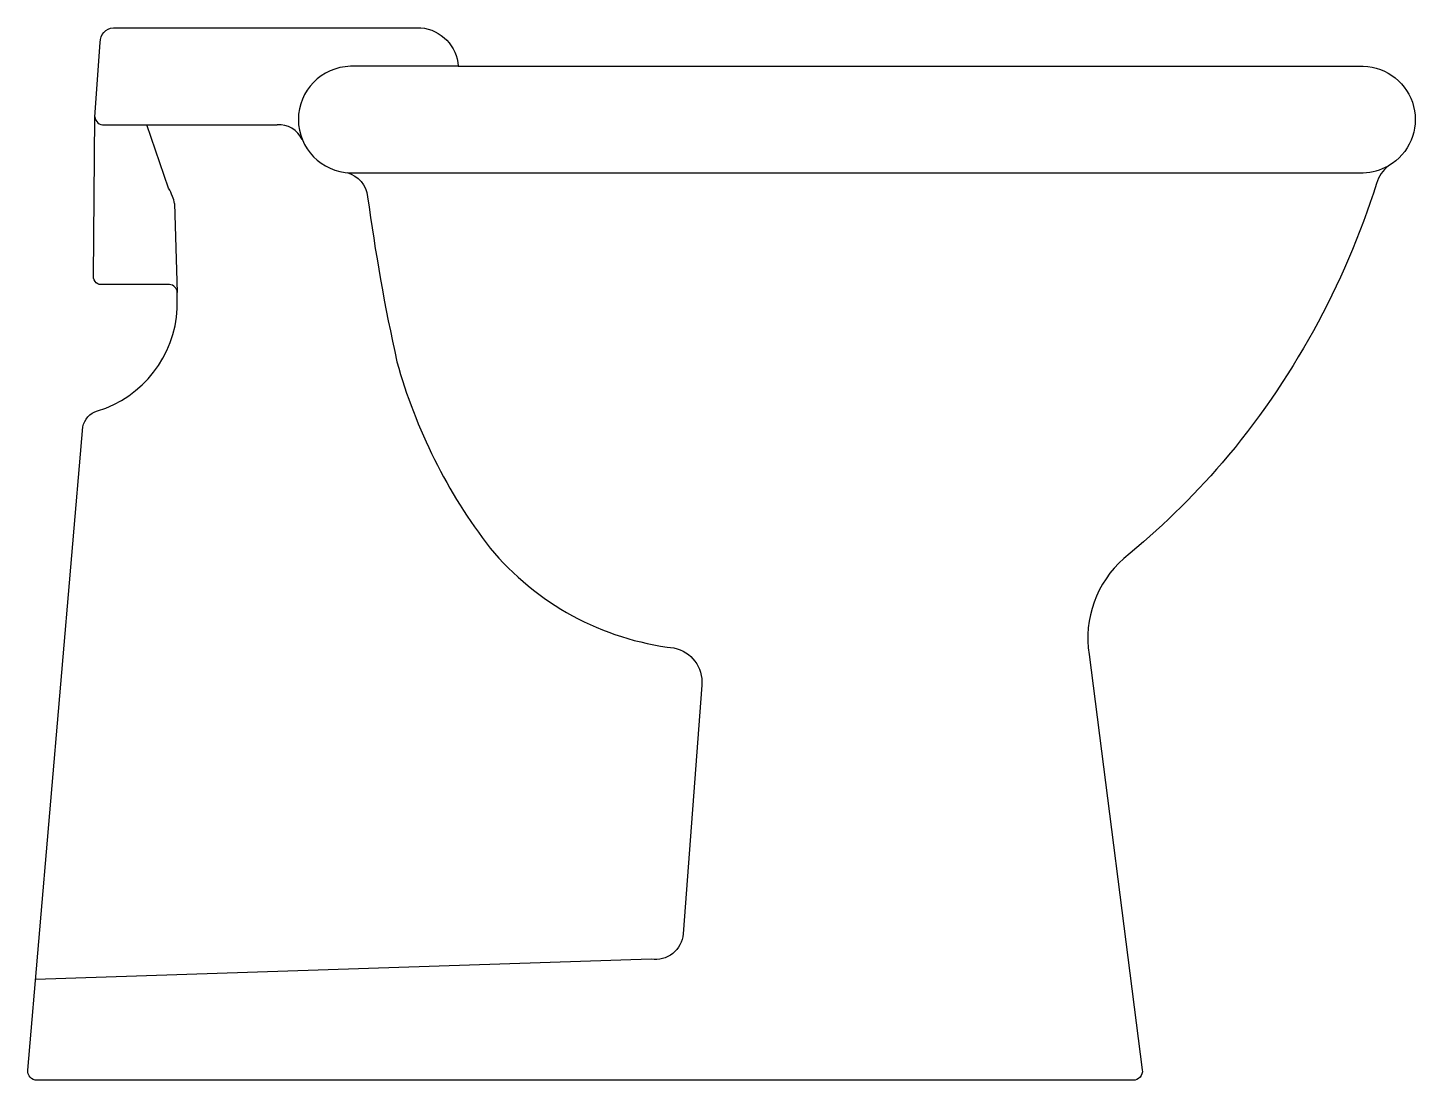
# Model space of a CAD drawing. Extents: x 0.052 to 0.58, y 0 to 0.401.
import ezdxf

# ---------------------------------------------------------------- set-up
doc = ezdxf.new("R2010")
doc.units = 0
doc.header["$LTSCALE"] = 0.5
doc.layers.get('0').update_dxf_attribs({"linetype": 'CONTINUOUS'})

msp = doc.modelspace()

# ---------------------------------------------------------------- linework, layer by layer
msp.add_lwpolyline([(0.0795762349999976, 0.3953468999999998, -0.3996145975976848), (0.0846447850000001, 0.4009223049999946), (0.2017282899999984, 0.4009223049999946, -0.3703327741337186), (0.2159202299999983, 0.3862235100000007), (0.3677233025, 0.3862235100000007), (0.5605816299999997, 0.3862235100000007, -0.7589271477745212), (0.5701850793039824, 0.348357941039076, 0.1605677876939523), (0.5656501799999987, 0.3416202700000071, -0.0999587325643621), (0.5068549999999981, 0.2351807200000025, -0.0417390044115985), (0.4693477299999991, 0.1986871599999986, 0.2567371040471246), (0.4561694999999979, 0.1621935999999948), (0.4764381979034891, 0.0039988846556938, -0.4520492335155764), (0.4729189810785783, 0), (0.0555636453463144, 0, -0.4394334035863593), (0.0520285699234933, 0.0038503743437062), (0.072987119999997, 0.2488658050000012, -0.274289217929576), (0.0785625249999988, 0.2549480650000007, 0.3145453494117738), (0.1089738249999996, 0.2939758999999995), (0.1089738249999996, 0.300058159999999, 0.3774894483135179), (0.1059326949999999, 0.3030992899999987), (0.0805899449999981, 0.3030992899999987, -0.4741697616265732), (0.077041959999999, 0.3061404199999984), (0.0775488149999983, 0.36696302)], format="xyb", close=True)
for points in [[(0.2159202299999983, 0.3862235100000007), (0.1748649749999984, 0.3862235100000007, 0.9762504205516759), (0.1748649749999984, 0.345675110000002), (0.3677233025, 0.345675110000002), (0.5605816299999997, 0.345675110000002, 0.1248336520590168), (0.5701850793039824, 0.348357941039076, 0.1248336520590168)], [(0.1735893692155273, 0.3457460267128596, -0.3080569418454479), (0.181454089999999, 0.3365517200000028, 0.0212025853110088), (0.1926048999999992, 0.2737017000000037, 0.0972482392667134), (0.2280847499999989, 0.2027420000000006, 0.1925818948671668), (0.2980508138895566, 0.1646730210043685, -0.3841774623741889), (0.3086746950000006, 0.1505359350000006), (0.3015787249999988, 0.0557540499999973, -0.4400335789392614), (0.2894142049999999, 0.0461238049999935), (0.0549820745646556, 0.0383782500296661, 0.5726557760572227)]]:
    msp.add_lwpolyline(points, format="xyb")
for points in [[(0.0810967999999992, 0.3639218900000003), (0.1469879499999998, 0.3639218900000003)], [(0.105642228015455, 0.3398688046220144), (0.0973161599999983, 0.3639218900000003)], [(0.1079475880273293, 0.3339239800980991), (0.1089738249999996, 0.300058159999999)]]:
    msp.add_lwpolyline(points)
for centre, radius, start, end in [((0.080878214084894, 0.3672570960157131), 0.0033423612865033, 185.0476679161114, 273.7497427938796), ((0.1477415163808331, 0.3542233446214098), 0.009727776968602, 25.17181699068949, 94.44289306445377), ((0.0862285759825916, 0.3288876078494241), 0.0223041827425157, 20.4956765742628, 29.49436785517074), ((0.0987587995633987, 0.3326944623076571), 0.009270682144906, 7.621267394195371, 25.57895515856634)]:
    msp.add_arc(centre, radius, start, end)

doc.saveas('drawing.dxf')
